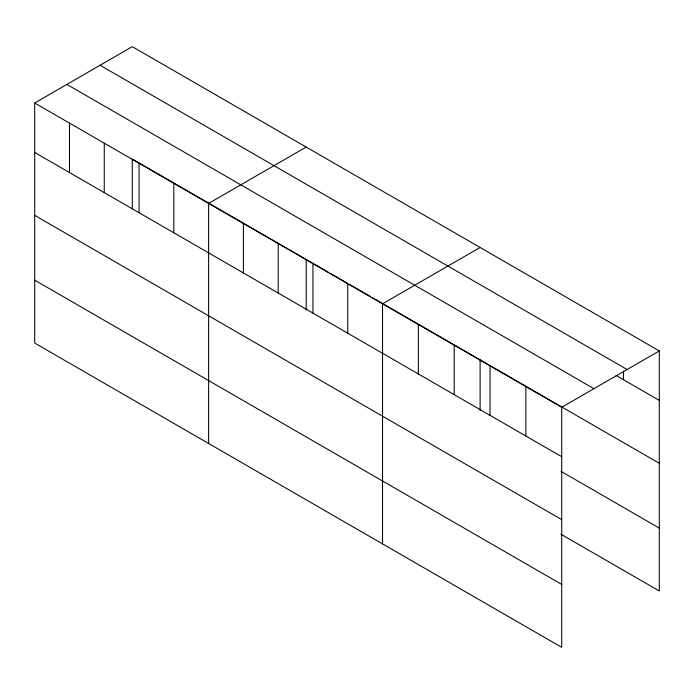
<?xml version="1.0" encoding="UTF-8"?>
<svg xmlns="http://www.w3.org/2000/svg" width="694" height="694" viewBox="0 0 694 694"><rect width="100%" height="100%" fill="white"/><g stroke="black" fill="none" stroke-linecap="round" stroke-linejoin="round"><path stroke-width="1.04" d="M34.7 103.007L561.715 407.274L561.715 647.337L34.7 343.07L34.7 103.007L132.285 46.663L659.3 350.93L659.3 590.993L560.978 534.224M306.201 147.076L208.616 203.411L208.616 443.475M480.118 247.48L382.524 303.825L382.524 543.888M561.715 407.274L659.3 350.93M100.083 65.253L627.098 369.52M616.116 375.454L659.3 400.386M66.902 84.416L593.917 388.683M201.859 199.187L132.285 159.021L132.285 208.703M202.769 199.707L236.637 219.261M237.556 219.79L271.423 239.343M272.334 239.872L305.291 258.897M328.167 272.109L306.201 259.426L306.201 310.192M330.006 273.167L340.069 278.979M340.988 279.509L347.39 283.213M349.221 284.262L370.275 296.416M372.105 297.474L374.855 299.062M375.766 299.591L659.3 463.288M34.7 152.463L561.715 456.73M560.978 471.33L659.3 528.091M34.7 215.366L561.715 519.633M34.7 280.168L561.715 584.435M623.464 371.099L623.464 379.696M525.87 386.584L525.87 436.04M490.033 365.894L490.033 415.35M480.118 359.839L480.118 410.596M454.197 345.204L454.197 394.66M418.361 324.514L418.361 373.971M347.746 283.742L347.746 333.198M312.959 263.659L312.959 313.115M278.181 243.577L278.181 293.033M243.394 223.494L243.394 272.95M173.83 183.337L173.83 232.785M139.052 163.255L139.052 212.711M104.265 143.172L104.265 192.628M69.487 123.09L69.487 172.546"/></g></svg>
